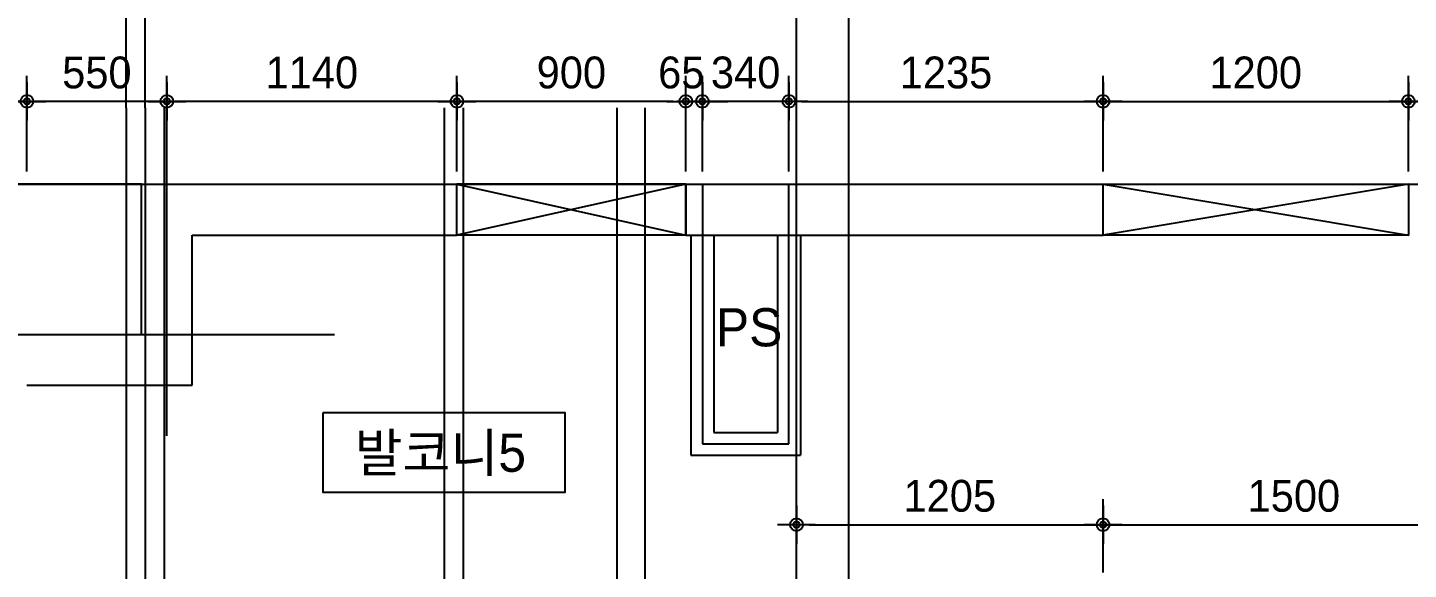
# Model space of a CAD drawing. Header units: millimetres. Extents: x 0 to 92204, y -190080 to 23760.
# Drawn here: x 9492 to 14919, y -84702 to -82573 of the extents above; entities that cross this region are included whole.
import ezdxf
from ezdxf.enums import TextEntityAlignment as Align

# ---------------------------------------------------------------- set-up
doc = ezdxf.new("R2010")
doc.units = ezdxf.units.MM
doc.header["$LTSCALE"] = 100
doc.linetypes.add('AUDIT_D_220706163347-0', pattern=[0])
doc.linetypes.add('CEN', pattern=[62, 60, -1, 0, -1])
doc.layers.get('defpoints').update_dxf_attribs({"color": 139})
for name, color, linetype in [('AA-XXXX-DIMS', 7, 'Continuous'), ('CEN_CON', 1, 'CEN'), ('CEN_WALL', 12, 'CEN'), ('CONC', 2, 'Continuous'), ('DIM', 7, 'AUDIT_D_220706163347-0'), ('ELE3_CON', 7, 'Continuous'), ('MC', 135, 'Continuous'), ('ROM', 7, 'AUDIT_D_220706163347-0'), ('WAL', 3, 'Continuous'), ('실명', 3, 'AUDIT_D_220706163347-0'), ('실명박스', 7, 'AUDIT_D_220706163347-0'), ('창호-open', 4, 'Continuous')]:
    doc.layers.add(name, color=color, linetype=linetype)
doc.layers.add('AA-XXXX-MC', color=153, linetype='AUDIT_D_220706163347-0', plot=False)
doc.styles.add('HAUD01', font='Dotum.ttf')
doc.styles.add('돋움', font='Dotum.ttf')
doc.dimstyles.new('내부100', dxfattribs={"dimscale": 50, "dimtxt": 2.5, "dimasz": 1, "dimexe": 2, "dimexo": 1, "dimgap": 1, "dimtad": 1, "dimdec": 0, "dimzin": 0, "dimdsep": 46, "dimtxsty": '돋움', "dimblk1": 'DIMDOT', "dimblk2": 'DIMDOT', "dimsah": 1, "dimcen": 0.09, "dimdle": 2, "dimclrd": 7, "dimclre": 7, "dimclrt": 3, "dimadec": 0, "dimazin": 0, "dimtfac": 1, "dimtdec": 0, "dimtix": 1, "dimtmove": 2, "dimatfit": 3, "dimldrblk": 'DIMDOT', "dimfxl": 1, "dimtolj": 1, "dimtzin": 0, "dimarcsym": 0})

# ---------------------------------------------------------------- blocks, each defined once
blk = doc.blocks.new('U-121B(기본)1', base_point=(-58206.9, -129495.9))
at = {"layer": 'CEN_CON'}
for p, q in [((-80696.9, -120449.1), (-80696.9, -119160.9)), ((-78926.9, -129795.9), (-78926.9, -119160.9)), ((-83376.9, -119460.9), (-73536.9, -119460.9)), ((-83376.9, -120050.9), (-80037.6, -120050.9))]:
    blk.add_line(p, q, dxfattribs=at)
at = {"layer": 'CEN_WALL'}
for p, q in [((-80781.9, -119160.9), (-80781.9, -124415.9)), ((-79531.9, -119160.9), (-79531.9, -122865.9)), ((-78221.9, -121955.9), (-78221.9, -119160.9))]:
    blk.add_line(p, q, dxfattribs=at)
at = {"layer": 'CONC'}
for p, q in [((-80796.9, -119460.9), (-79556.9, -119460.9)), ((-80796.9, -120050.9), (-80796.9, -119460.9)), ((-79556.9, -119660.9), (-79556.9, -119460.9)), ((-78656.9, -119460.9), (-77016.9, -119460.9)), ((-78656.9, -119660.9), (-78656.9, -119460.9)), ((-77016.9, -119660.9), (-77016.9, -119460.9)), ((-80596.9, -120250.9), (-80596.9, -119660.9)), ((-80596.9, -119660.9), (-79556.9, -119660.9)), ((-78656.9, -119660.9), (-77016.9, -119660.9)), ((-81246.9, -120050.9), (-80796.9, -120050.9)), ((-81246.9, -120250.9), (-80596.9, -120250.9))]:
    blk.add_line(p, q, dxfattribs=at)
at = {"layer": 'ELE3_CON'}
for p, q in [((-78656.9, -119460.9), (-79556.9, -119460.9)), ((-78656.9, -119660.9), (-79556.9, -119660.9)), ((-75816.9, -119660.9), (-77016.9, -119660.9))]:
    blk.add_line(p, q, dxfattribs=at)
at = {"layer": 'MC'}
for p, q in [((-80856.9, -119160.9), (-80856.9, -124415.9)), ((-80706.9, -119160.9), (-80706.9, -124415.9)), ((-79606.9, -119160.9), (-79606.9, -122865.9)), ((-78816.9, -129795.9), (-78816.9, -119160.9)), ((-78016.9, -121955.9), (-78016.9, -119160.9))]:
    blk.add_line(p, q, dxfattribs=at)
at = {"layer": 'WAL'}
for p, q in [((-78636.9, -119660.9), (-78636.9, -120525.9)), ((-78546.9, -119660.9), (-78546.9, -120435.9)), ((-78296.9, -119660.9), (-78296.9, -120435.9)), ((-78206.9, -119660.9), (-78206.9, -120525.9)), ((-78546.9, -120435.9), (-78296.9, -120435.9)), ((-78636.9, -120525.9), (-78206.9, -120525.9))]:
    blk.add_line(p, q, dxfattribs=at)
blk = doc.blocks.new('DIMDOT')
at = {"layer": 'AA-XXXX-DIMS'}
for p, q in [((0, -1.5), (0, 1.5)), ((-1.5, 0), (1.5, 0))]:
    blk.add_line(p, q, dxfattribs=at)
for radius in [0.5, 0.25]:
    blk.add_circle((0, 0), radius, dxfattribs=at)
blk = doc.blocks.new('*D917')
at = {"layer": 'defpoints', "color": 0, "transparency": 16777216}
for p in [(13718.9, -84526.1), (12513.9, -84763.4), (13718.9, -84763.4)]:
    blk.add_point(p, dxfattribs=at)
at = {"layer": 'DIM', "color": 7, "lineweight": -2, "transparency": 16777216}
for p, q in [((12513.9, -84713.4), (12513.9, -84426.1)), ((13718.9, -84713.4), (13718.9, -84426.1)), ((12563.9, -84526.1), (13668.9, -84526.1))]:
    blk.add_line(p, q, dxfattribs=at)
at = {"layer": 'DIM', "color": 7, "lineweight": -2, "transparency": 16777216, "xscale": 50, "yscale": 50, "zscale": 50, "rotation": 180}
blk.add_blockref('DIMDOT', (12513.9, -84526.1), dxfattribs=at)
at = {"layer": 'DIM', "color": 7, "lineweight": -2, "transparency": 16777216, "xscale": 50, "yscale": 50, "zscale": 50}
blk.add_blockref('DIMDOT', (13718.9, -84526.1), dxfattribs=at)
at = {"layer": 'DIM', "color": 3, "transparency": 16777216, "insert": (13116.4, -84413.5), "char_height": 125, "attachment_point": 5, "style": '돋움'}
blk.add_mtext('\\A1;1205', dxfattribs=at)
blk = doc.blocks.new('*D918')
at = {"layer": 'defpoints', "color": 0, "transparency": 16777216}
for p in [(15218.9, -84526.1), (13718.9, -84763.4), (15218.9, -84763.4)]:
    blk.add_point(p, dxfattribs=at)
at = {"layer": 'DIM', "color": 7, "lineweight": -2, "transparency": 16777216}
for p, q in [((13718.9, -84713.4), (13718.9, -84426.1)), ((15218.9, -84713.4), (15218.9, -84426.1)), ((13768.9, -84526.1), (15168.9, -84526.1))]:
    blk.add_line(p, q, dxfattribs=at)
at = {"layer": 'DIM', "color": 7, "lineweight": -2, "transparency": 16777216, "xscale": 50, "yscale": 50, "zscale": 50, "rotation": 180}
blk.add_blockref('DIMDOT', (13718.9, -84526.1), dxfattribs=at)
at = {"layer": 'DIM', "color": 7, "lineweight": -2, "transparency": 16777216, "xscale": 50, "yscale": 50, "zscale": 50}
blk.add_blockref('DIMDOT', (15218.9, -84526.1), dxfattribs=at)
at = {"layer": 'DIM', "color": 3, "transparency": 16777216, "insert": (14468.9, -84413.5), "char_height": 125, "attachment_point": 5, "style": '돋움'}
blk.add_mtext('\\A1;1500', dxfattribs=at)
blk = doc.blocks.new('*D920')
at = {"layer": 'defpoints', "color": 0, "transparency": 16777216}
for p in [(12143.9, -82863), (12143.9, -83188.4), (12483.9, -83188.4)]:
    blk.add_point(p, dxfattribs=at)
at = {"layer": 'DIM', "color": 7, "lineweight": -2, "transparency": 16777216}
for p, q in [((12143.9, -83138.4), (12143.9, -82763)), ((12483.9, -83138.4), (12483.9, -82763)), ((12093.9, -82863), (12043.9, -82863)), ((12483.9, -82863), (12143.9, -82863)), ((12533.9, -82863), (12583.9, -82863))]:
    blk.add_line(p, q, dxfattribs=at)
at = {"layer": 'DIM', "color": 7, "lineweight": -2, "transparency": 16777216, "xscale": 50, "yscale": 50, "zscale": 50}
blk.add_blockref('DIMDOT', (12143.9, -82863), dxfattribs=at)
at = {"layer": 'DIM', "color": 7, "lineweight": -2, "transparency": 16777216, "xscale": 50, "yscale": 50, "zscale": 50, "rotation": 180}
blk.add_blockref('DIMDOT', (12483.9, -82863), dxfattribs=at)
at = {"layer": 'DIM', "color": 3, "transparency": 16777216, "insert": (12313.9, -82750.4), "char_height": 125, "attachment_point": 5, "style": '돋움'}
blk.add_mtext('\\A1;340', dxfattribs=at)
blk = doc.blocks.new('*D921')
at = {"layer": 'defpoints', "color": 0, "transparency": 16777216}
for p in [(12078.9, -82863), (12078.9, -83188.4), (12143.9, -83188.4)]:
    blk.add_point(p, dxfattribs=at)
at = {"layer": 'DIM', "color": 7, "lineweight": -2, "transparency": 16777216}
for p, q in [((12078.9, -83138.4), (12078.9, -82763)), ((12143.9, -83138.4), (12143.9, -82763)), ((12028.9, -82863), (11978.9, -82863)), ((12143.9, -82863), (12078.9, -82863)), ((12193.9, -82863), (12243.9, -82863))]:
    blk.add_line(p, q, dxfattribs=at)
at = {"layer": 'DIM', "color": 7, "lineweight": -2, "transparency": 16777216, "xscale": 50, "yscale": 50, "zscale": 50}
blk.add_blockref('DIMDOT', (12078.9, -82863), dxfattribs=at)
at = {"layer": 'DIM', "color": 7, "lineweight": -2, "transparency": 16777216, "xscale": 50, "yscale": 50, "zscale": 50, "rotation": 180}
blk.add_blockref('DIMDOT', (12143.9, -82863), dxfattribs=at)
at = {"layer": 'DIM', "color": 3, "transparency": 16777216, "insert": (12061, -82750.4), "char_height": 125, "attachment_point": 5, "style": '돋움'}
blk.add_mtext('\\A1;65', dxfattribs=at)
blk = doc.blocks.new('*D922')
at = {"layer": 'defpoints', "color": 0, "transparency": 16777216}
for p in [(11178.9, -82863), (11178.9, -83188.4), (12078.9, -83188.4)]:
    blk.add_point(p, dxfattribs=at)
at = {"layer": 'DIM', "color": 7, "lineweight": -2, "transparency": 16777216}
for p, q in [((11178.9, -83138.4), (11178.9, -82763)), ((12078.9, -83138.4), (12078.9, -82763)), ((12028.9, -82863), (11228.9, -82863))]:
    blk.add_line(p, q, dxfattribs=at)
at = {"layer": 'DIM', "color": 7, "lineweight": -2, "transparency": 16777216, "xscale": 50, "yscale": 50, "zscale": 50, "rotation": 180}
blk.add_blockref('DIMDOT', (11178.9, -82863), dxfattribs=at)
at = {"layer": 'DIM', "color": 7, "lineweight": -2, "transparency": 16777216, "xscale": 50, "yscale": 50, "zscale": 50}
blk.add_blockref('DIMDOT', (12078.9, -82863), dxfattribs=at)
at = {"layer": 'DIM', "color": 3, "transparency": 16777216, "insert": (11628.9, -82750.4), "char_height": 125, "attachment_point": 5, "style": '돋움'}
blk.add_mtext('\\A1;900', dxfattribs=at)
blk = doc.blocks.new('*D923')
at = {"layer": 'defpoints', "color": 0, "transparency": 16777216}
for p in [(10038.9, -82863), (10038.9, -83188.4), (11178.9, -83188.4)]:
    blk.add_point(p, dxfattribs=at)
at = {"layer": 'DIM', "color": 7, "lineweight": -2, "transparency": 16777216}
for p, q in [((10038.9, -83138.4), (10038.9, -82763)), ((11178.9, -83138.4), (11178.9, -82763)), ((11128.9, -82863), (10088.9, -82863))]:
    blk.add_line(p, q, dxfattribs=at)
at = {"layer": 'DIM', "color": 7, "lineweight": -2, "transparency": 16777216, "xscale": 50, "yscale": 50, "zscale": 50, "rotation": 180}
blk.add_blockref('DIMDOT', (10038.9, -82863), dxfattribs=at)
at = {"layer": 'DIM', "color": 7, "lineweight": -2, "transparency": 16777216, "xscale": 50, "yscale": 50, "zscale": 50}
blk.add_blockref('DIMDOT', (11178.9, -82863), dxfattribs=at)
at = {"layer": 'DIM', "color": 3, "transparency": 16777216, "insert": (10608.9, -82750.4), "char_height": 125, "attachment_point": 5, "style": '돋움'}
blk.add_mtext('\\A1;1140', dxfattribs=at)
blk = doc.blocks.new('*D924')
at = {"layer": 'defpoints', "color": 0, "transparency": 16777216}
for p in [(9488.9, -82863), (9488.9, -83188.4), (10038.9, -83188.4)]:
    blk.add_point(p, dxfattribs=at)
at = {"layer": 'DIM', "color": 7, "lineweight": -2, "transparency": 16777216}
for p, q in [((9488.9, -83138.4), (9488.9, -82763)), ((10038.9, -83138.4), (10038.9, -82763)), ((9988.9, -82863), (9538.9, -82863))]:
    blk.add_line(p, q, dxfattribs=at)
at = {"layer": 'DIM', "color": 7, "lineweight": -2, "transparency": 16777216, "xscale": 50, "yscale": 50, "zscale": 50, "rotation": 180}
blk.add_blockref('DIMDOT', (9488.9, -82863), dxfattribs=at)
at = {"layer": 'DIM', "color": 7, "lineweight": -2, "transparency": 16777216, "xscale": 50, "yscale": 50, "zscale": 50}
blk.add_blockref('DIMDOT', (10038.9, -82863), dxfattribs=at)
at = {"layer": 'DIM', "color": 3, "transparency": 16777216, "insert": (9763.9, -82750.4), "char_height": 125, "attachment_point": 5, "style": '돋움'}
blk.add_mtext('\\A1;550', dxfattribs=at)
blk = doc.blocks.new('*D925')
at = {"layer": 'defpoints', "color": 0, "transparency": 16777216}
for p in [(8488.9, -82863), (8488.9, -83188.4), (9488.9, -83188.4)]:
    blk.add_point(p, dxfattribs=at)
at = {"layer": 'DIM', "color": 7, "lineweight": -2, "transparency": 16777216}
for p, q in [((8488.9, -83138.4), (8488.9, -82763)), ((9488.9, -83138.4), (9488.9, -82763)), ((9438.9, -82863), (8538.9, -82863))]:
    blk.add_line(p, q, dxfattribs=at)
at = {"layer": 'DIM', "color": 7, "lineweight": -2, "transparency": 16777216, "xscale": 50, "yscale": 50, "zscale": 50, "rotation": 180}
blk.add_blockref('DIMDOT', (8488.9, -82863), dxfattribs=at)
at = {"layer": 'DIM', "color": 7, "lineweight": -2, "transparency": 16777216, "xscale": 50, "yscale": 50, "zscale": 50}
blk.add_blockref('DIMDOT', (9488.9, -82863), dxfattribs=at)
at = {"layer": 'DIM', "color": 3, "transparency": 16777216, "insert": (8988.9, -82750.4), "char_height": 125, "attachment_point": 5, "style": '돋움'}
blk.add_mtext('\\A1;1000', dxfattribs=at)
blk = doc.blocks.new('*D927')
at = {"layer": 'defpoints', "color": 0, "transparency": 16777216}
for p in [(13718.9, -82863), (12483.9, -83188.4), (13718.9, -83188.4)]:
    blk.add_point(p, dxfattribs=at)
at = {"layer": 'DIM', "color": 7, "lineweight": -2, "transparency": 16777216}
for p, q in [((12483.9, -83138.4), (12483.9, -82763)), ((13718.9, -83138.4), (13718.9, -82763)), ((12533.9, -82863), (13668.9, -82863))]:
    blk.add_line(p, q, dxfattribs=at)
at = {"layer": 'DIM', "color": 7, "lineweight": -2, "transparency": 16777216, "xscale": 50, "yscale": 50, "zscale": 50, "rotation": 180}
blk.add_blockref('DIMDOT', (12483.9, -82863), dxfattribs=at)
at = {"layer": 'DIM', "color": 7, "lineweight": -2, "transparency": 16777216, "xscale": 50, "yscale": 50, "zscale": 50}
blk.add_blockref('DIMDOT', (13718.9, -82863), dxfattribs=at)
at = {"layer": 'DIM', "color": 3, "transparency": 16777216, "insert": (13101.4, -82750.4), "char_height": 125, "attachment_point": 5, "style": '돋움'}
blk.add_mtext('\\A1;1235', dxfattribs=at)
blk = doc.blocks.new('*D928')
at = {"layer": 'defpoints', "color": 0, "transparency": 16777216}
for p in [(14918.9, -82863), (13718.9, -83188.4), (14918.9, -83188.4)]:
    blk.add_point(p, dxfattribs=at)
at = {"layer": 'DIM', "color": 7, "lineweight": -2, "transparency": 16777216}
for p, q in [((13718.9, -83138.4), (13718.9, -82763)), ((14918.9, -83138.4), (14918.9, -82763)), ((13768.9, -82863), (14868.9, -82863))]:
    blk.add_line(p, q, dxfattribs=at)
at = {"layer": 'DIM', "color": 7, "lineweight": -2, "transparency": 16777216, "xscale": 50, "yscale": 50, "zscale": 50, "rotation": 180}
blk.add_blockref('DIMDOT', (13718.9, -82863), dxfattribs=at)
at = {"layer": 'DIM', "color": 7, "lineweight": -2, "transparency": 16777216, "xscale": 50, "yscale": 50, "zscale": 50}
blk.add_blockref('DIMDOT', (14918.9, -82863), dxfattribs=at)
at = {"layer": 'DIM', "color": 3, "transparency": 16777216, "insert": (14318.9, -82750.4), "char_height": 125, "attachment_point": 5, "style": '돋움'}
blk.add_mtext('\\A1;1200', dxfattribs=at)
blk = doc.blocks.new('*D929')
at = {"layer": 'defpoints', "color": 0, "transparency": 16777216}
for p in [(16053.9, -82863), (14918.9, -83188.4), (16053.9, -83188.4)]:
    blk.add_point(p, dxfattribs=at)
at = {"layer": 'DIM', "color": 7, "lineweight": -2, "transparency": 16777216}
for p, q in [((14918.9, -83138.4), (14918.9, -82763)), ((16053.9, -83138.4), (16053.9, -82763)), ((14968.9, -82863), (16003.9, -82863))]:
    blk.add_line(p, q, dxfattribs=at)
at = {"layer": 'DIM', "color": 7, "lineweight": -2, "transparency": 16777216, "xscale": 50, "yscale": 50, "zscale": 50, "rotation": 180}
blk.add_blockref('DIMDOT', (14918.9, -82863), dxfattribs=at)
at = {"layer": 'DIM', "color": 7, "lineweight": -2, "transparency": 16777216, "xscale": 50, "yscale": 50, "zscale": 50}
blk.add_blockref('DIMDOT', (16053.9, -82863), dxfattribs=at)
at = {"layer": 'DIM', "color": 3, "transparency": 16777216, "insert": (15486.4, -82750.4), "char_height": 125, "attachment_point": 5, "style": '돋움'}
blk.add_mtext('\\A1;1135', dxfattribs=at)

msp = doc.modelspace()

# ---------------------------------------------------------------- linework, layer by layer
at = {"layer": 'AA-XXXX-MC'}
for p, q in [((9878.9, -82888.4), (9878.9, -77003.4)), ((12718.9, -82888.4), (12718.9, -77003.4))]:
    msp.add_line(p, q, dxfattribs=at)
at = {"layer": 'CEN_CON'}
for p, q in [((9953.9, -82888.4), (9953.9, -77003.4)), ((12513.9, -82888.4), (12513.9, -77003.4)), ((9938.9, -83188.4), (6504.1, -83188.4))]:
    msp.add_line(p, q, dxfattribs=at)
msp.add_lwpolyline([(12143.9, -83188.4), (12143.9, -84208.4), (12483.9, -84208.4), (12483.9, -83188.4)], dxfattribs=at)
at = {"layer": '실명박스'}
msp.add_lwpolyline([(10652.5, -84086.5), (10652.5, -84399), (11605, -84399), (11605, -84086.5)], close=True, dxfattribs=at)
at = {"layer": '창호-open'}
for p, q in [((12078.9, -83188.4), (11178.9, -83388.4)), ((11178.9, -83188.4), (12078.9, -83388.4)), ((14918.9, -83188.4), (13718.9, -83388.4)), ((13718.9, -83188.4), (14918.9, -83388.4))]:
    msp.add_line(p, q, dxfattribs=at)
for points in [[(11178.9, -83188.4), (12078.9, -83188.4), (12078.9, -83388.4), (11178.9, -83388.4)], [(13718.9, -83188.4), (14918.9, -83188.4), (14918.9, -83388.4), (13718.9, -83388.4)]]:
    msp.add_lwpolyline(points, close=True, dxfattribs=at)

# ---------------------------------------------------------------- block references
msp.add_blockref('U-121B(기본)1', (32528.9, -93223.4))

# ---------------------------------------------------------------- texts
at = {"layer": 'ROM', "color": 3, "style": 'HAUD01'}
msp.add_text('PS', height=150, dxfattribs=at).set_placement((12327.5, -83750.5), align=Align.MIDDLE)
at = {"layer": '실명', "style": 'HAUD01'}
msp.add_text('발코니5', height=150, dxfattribs=at).set_placement((11114, -84241.7), align=Align.MIDDLE)

# ---------------------------------------------------------------- dimensions: what is measured, and where the dimension line sits
at = {"layer": 'DIM'}
for base, p1, p2, picture, middle in [((8488.9, -82863), (9488.9, -83188.4), (8488.9, -83188.4), '*D925', (8988.9, -82750.4)), ((9488.9, -82863), (10038.9, -83188.4), (9488.9, -83188.4), '*D924', (9763.9, -82750.4)), ((10038.9, -82863), (11178.9, -83188.4), (10038.9, -83188.4), '*D923', (10608.9, -82750.4)), ((11178.9, -82863), (12078.9, -83188.4), (11178.9, -83188.4), '*D922', (11628.9, -82750.4)), ((12143.9, -82863), (12483.9, -83188.4), (12143.9, -83188.4), '*D920', (12313.9, -82750.4)), ((13718.9, -82863), (12483.9, -83188.4), (13718.9, -83188.4), '*D927', (13101.4, -82750.4)), ((14918.9, -82863), (13718.9, -83188.4), (14918.9, -83188.4), '*D928', (14318.9, -82750.4)), ((16053.9, -82863), (14918.9, -83188.4), (16053.9, -83188.4), '*D929', (15486.4, -82750.4)), ((13718.9, -84526.1), (12513.9, -84763.4), (13718.9, -84763.4), '*D917', (13116.4, -84413.5)), ((15218.9, -84526.1), (13718.9, -84763.4), (15218.9, -84763.4), '*D918', (14468.9, -84413.5))]:
    dim = msp.add_linear_dim(base=base, p1=p1, p2=p2, dimstyle='내부100', override={"dimscale": 50}, dxfattribs=at)
    dim.commit()
    dim.dimension.update_dxf_attribs({"geometry": picture, "text_midpoint": middle})
dim = msp.add_linear_dim(base=(12078.9, -82863), p1=(12143.9, -83188.4), p2=(12078.9, -83188.4), dimstyle='내부100', override={"dimscale": 50}, dxfattribs=at)
dim.commit()
dim.dimension.update_dxf_attribs({"geometry": '*D921', "text_midpoint": (12061, -82750.4), "dimtype": 160})

doc.saveas('drawing.dxf')
